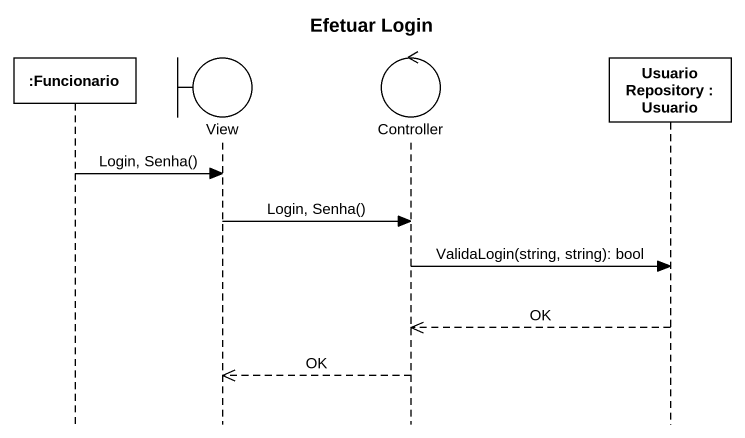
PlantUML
@startuml
title Efetuar Login
hide footbox
participant ":Funcionario" as Funcionario
boundary View
control Controller
participant "UsuarioRepository : Usuario" as UsuarioRepository

Funcionario -> View : Login, Senha()
View -> Controller : Login, Senha()
Controller -> UsuarioRepository : ValidaLogin(string, string): bool
UsuarioRepository -->> Controller : OK
Controller -->> View : OK
@enduml
